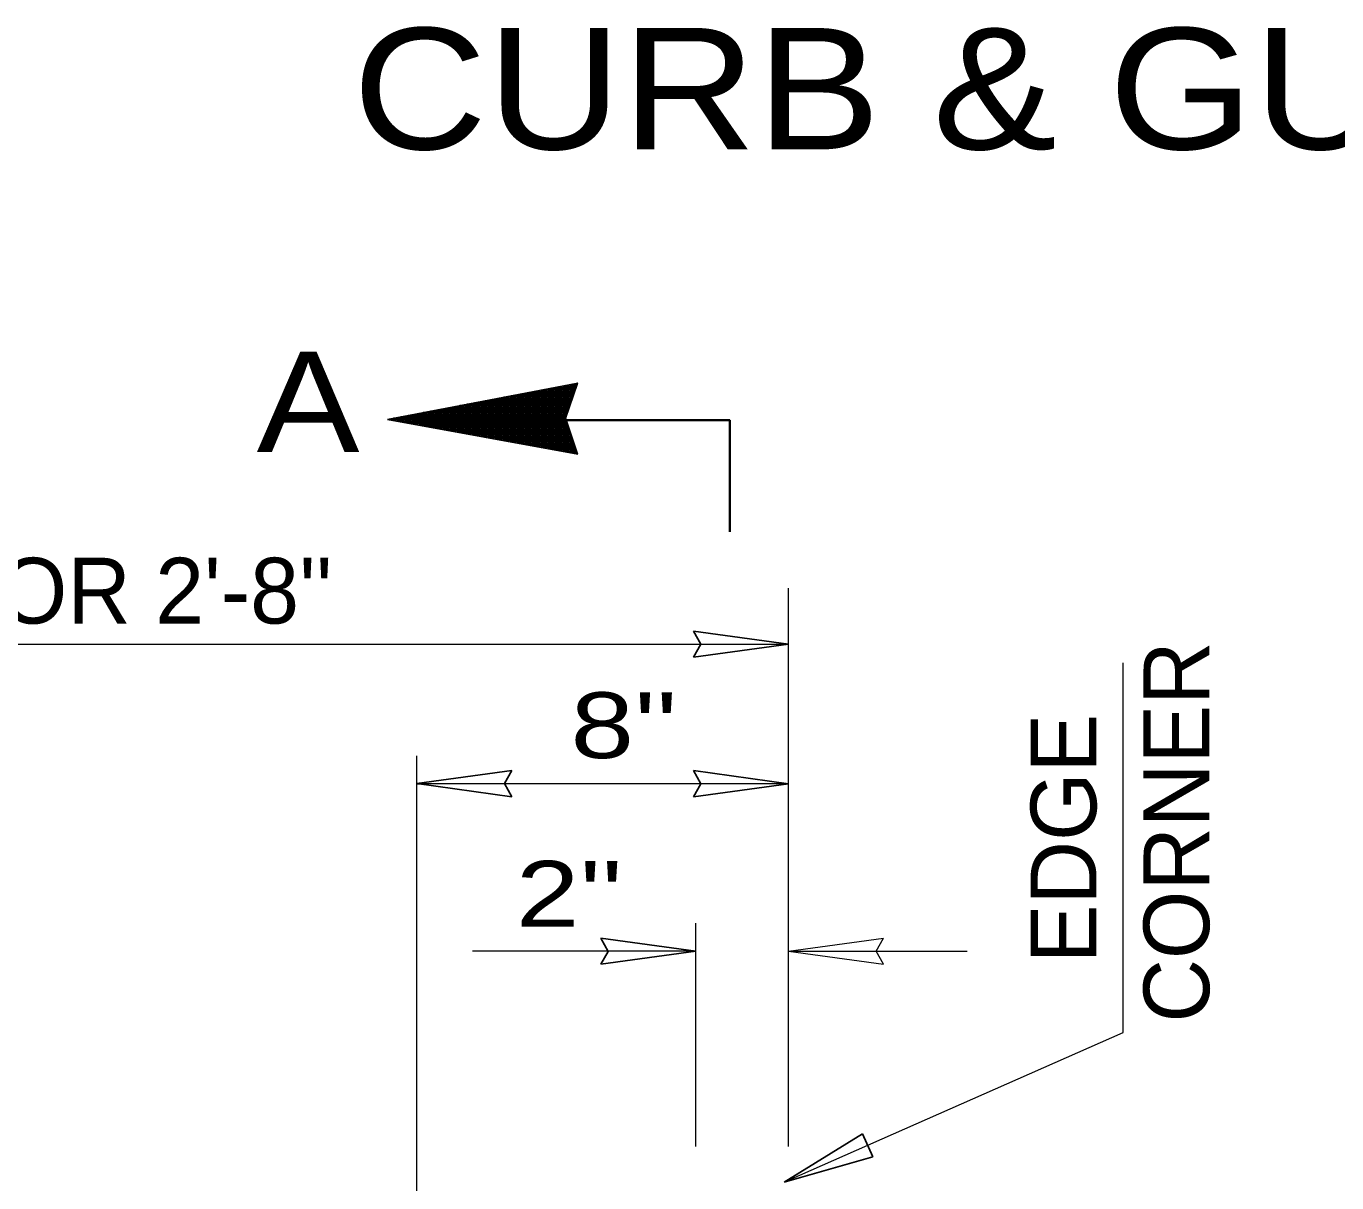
# Model space of a CAD drawing. Extents: x -516 to -145, y 130 to 404.
# Drawn here: x -374.98 to -351.49, y 216.09 to 236.8 of the extents above; entities that cross this region are included whole.
import ezdxf

# ---------------------------------------------------------------- set-up
doc = ezdxf.new("R2010")
doc.units = 0
doc.header["$LTSCALE"] = 0.47
for name, color, linetype, lineweight in [('1', 7, 'Continuous', 13), ('15', 7, 'Continuous', 13), ('2', 7, 'Continuous', 13)]:
    doc.layers.add(name, color=color, linetype=linetype, lineweight=lineweight)

msp = doc.modelspace()

# ---------------------------------------------------------------- linework, layer by layer
at = {"layer": '1'}
for p, q in [((-368.2912, 229.7132), (-368.2912, 229.7063)), ((-368.2716, 229.7225), (-368.2716, 229.7156)), ((-368.2639, 229.7242), (-368.2639, 229.7173)), ((-368.2496, 229.7208), (-368.2496, 229.7063)), ((-368.2299, 229.7302), (-368.2299, 229.7157)), ((-368.2222, 229.7318), (-368.2222, 229.7173)), ((-368.222, 229.7294), (-368.222, 229.7225)), ((-368.1803, 229.7371), (-368.1803, 229.7226)), ((-368.1579, 229.7547), (-368.1579, 229.7478)), ((-368.1162, 229.7623), (-368.1162, 229.7478)), ((-361.3154, 220.2342), (-359.6124, 220.4682)), ((-361.3157, 220.2333), (-361.2732, 220.2333)), ((-361.3154, 220.2342), (-359.6124, 220.0002))]:
    msp.add_line(p, q, dxfattribs=at)
at = {"layer": '1', "lineweight": 25}
for p, q in [((-361.3177, 225.7327), (-363.0207, 225.9667)), ((-361.3177, 225.7327), (-363.0207, 225.4987)), ((-361.3174, 225.7335), (-361.3599, 225.7335)), ((-367.9754, 223.2342), (-366.2724, 223.4682)), ((-361.3177, 223.2327), (-363.0207, 223.4667)), ((-367.9757, 223.2333), (-367.9332, 223.2333)), ((-367.9754, 223.2342), (-366.2724, 223.0002)), ((-361.3177, 223.2327), (-363.0207, 222.9987)), ((-361.3174, 223.2335), (-361.3599, 223.2335)), ((-362.9777, 220.2327), (-364.6807, 220.4667)), ((-362.9777, 220.2327), (-364.6807, 219.9987)), ((-362.9774, 220.2335), (-363.0199, 220.2335))]:
    msp.add_line(p, q, dxfattribs=at)
at = {"layer": '1', "lineweight": 35}
msp.add_lwpolyline([(-362.3698, 227.7411), (-362.3698, 229.7411), (-368.0285, 229.7411)], dxfattribs=at)
at = {"layer": '1', "lineweight": 25}
for points in [[(-363.0207, 225.9667), (-362.889, 225.7303), (-363.0207, 225.4987)], [(-366.2724, 223.0002), (-366.4042, 223.2366), (-366.2724, 223.4682)], [(-363.0207, 223.4667), (-362.889, 223.2303), (-363.0207, 222.9987)], [(-364.6807, 220.4667), (-364.549, 220.2303), (-364.6807, 219.9987)]]:
    msp.add_lwpolyline(points, dxfattribs=at)
at = {"layer": '1'}
msp.add_lwpolyline([(-359.6124, 220.0002), (-359.7442, 220.2366), (-359.6124, 220.4682)], dxfattribs=at)
at = {"layer": '15'}
for p, q in [((-365.2512, 229.939), (-365.2512, 230.3743)), ((-365.0995, 230.3783), (-365.2307, 230.3783)), ((-365.2262, 230.0113), (-365.2262, 230.3791)), ((-365.2012, 230.0837), (-365.2012, 230.3838)), ((-365.1762, 230.156), (-365.1762, 230.3886)), ((-365.1512, 230.2284), (-365.1512, 230.3933)), ((-365.1262, 230.3008), (-365.1262, 230.3981)), ((-365.1012, 230.3731), (-365.1012, 230.4028)), ((-365.0908, 230.4033), (-365.099, 230.4033)), ((-366.4762, 229.3858), (-366.4762, 230.1419)), ((-366.4512, 229.3813), (-366.4512, 230.1467)), ((-366.4262, 229.3767), (-366.4262, 230.1514)), ((-365.1772, 230.1533), (-366.4166, 230.1533)), ((-366.4012, 229.3721), (-366.4012, 230.1562)), ((-366.3762, 229.3675), (-366.3762, 230.1609)), ((-366.3512, 229.3629), (-366.3512, 230.1657)), ((-366.3262, 229.3583), (-366.3262, 230.1704)), ((-366.3012, 229.3538), (-366.3012, 230.1752)), ((-365.1686, 230.1783), (-366.2848, 230.1783)), ((-366.2762, 229.3492), (-366.2762, 230.1799)), ((-366.2512, 229.3446), (-366.2512, 230.1847)), ((-366.2262, 229.34), (-366.2262, 230.1893)), ((-366.2012, 229.3355), (-366.2012, 230.1941)), ((-366.1762, 229.3309), (-366.1762, 230.1988)), ((-365.1599, 230.2033), (-366.1531, 230.2033)), ((-366.1512, 229.3263), (-366.1512, 230.2036)), ((-366.1262, 229.3218), (-366.1262, 230.2083)), ((-366.1012, 229.3172), (-366.1012, 230.2131)), ((-366.0762, 229.3126), (-366.0762, 230.2178)), ((-366.0512, 229.308), (-366.0512, 230.2226)), ((-366.0262, 229.3034), (-366.0262, 230.2273)), ((-365.1513, 230.2283), (-366.0213, 230.2283)), ((-366.0012, 229.2988), (-366.0012, 230.2321)), ((-365.9762, 229.2943), (-365.9762, 230.2368)), ((-365.9512, 229.2897), (-365.9512, 230.2416)), ((-365.9262, 229.2851), (-365.9262, 230.2463)), ((-365.9012, 229.2805), (-365.9012, 230.251)), ((-365.1427, 230.2533), (-365.8896, 230.2533)), ((-365.8762, 229.2759), (-365.8762, 230.2558)), ((-365.8512, 229.2713), (-365.8512, 230.2605)), ((-365.8262, 229.2668), (-365.8262, 230.2653)), ((-365.8012, 229.2623), (-365.8012, 230.27)), ((-365.7762, 229.2577), (-365.7762, 230.2748)), ((-365.134, 230.2783), (-365.7578, 230.2783)), ((-365.7512, 229.2531), (-365.7512, 230.2795)), ((-365.7262, 229.2485), (-365.7262, 230.2843)), ((-365.7012, 229.2439), (-365.7012, 230.289)), ((-365.6762, 229.2393), (-365.6762, 230.2938)), ((-365.6512, 229.2348), (-365.6512, 230.2985)), ((-365.6262, 229.2302), (-365.6262, 230.3033)), ((-365.1254, 230.3033), (-365.6261, 230.3033)), ((-365.6012, 229.2256), (-365.6012, 230.3079)), ((-365.5762, 229.221), (-365.5762, 230.3127)), ((-365.5512, 229.2164), (-365.5512, 230.3174)), ((-365.5262, 229.2118), (-365.5262, 230.3222)), ((-365.5012, 229.2073), (-365.5012, 230.3269)), ((-365.1167, 230.3283), (-365.4943, 230.3283)), ((-365.4762, 229.2027), (-365.4762, 230.3317)), ((-365.4512, 229.1981), (-365.4512, 230.3364)), ((-365.4262, 229.1935), (-365.4262, 230.3412)), ((-365.4012, 229.189), (-365.4012, 230.3459)), ((-365.3762, 229.1844), (-365.3762, 230.3507)), ((-365.1081, 230.3533), (-365.3626, 230.3533)), ((-365.3512, 229.1798), (-365.3512, 230.3554)), ((-365.3262, 229.1753), (-365.3262, 230.3602)), ((-365.3012, 229.7943), (-365.3012, 230.3649)), ((-365.2762, 229.8667), (-365.2762, 230.3696)), ((-365.2636, 229.9033), (-367.7342, 229.9033)), ((-367.7262, 229.6148), (-367.7262, 229.9048)), ((-367.7012, 229.6102), (-367.7012, 229.9095)), ((-367.6762, 229.6056), (-367.6762, 229.9143)), ((-367.6512, 229.601), (-367.6512, 229.919)), ((-367.6262, 229.5964), (-367.6262, 229.9238)), ((-365.255, 229.9283), (-367.6024, 229.9283)), ((-367.6012, 229.5918), (-367.6012, 229.9285)), ((-367.5762, 229.5873), (-367.5762, 229.9333)), ((-367.5512, 229.5827), (-367.5512, 229.938)), ((-367.5262, 229.5781), (-367.5262, 229.9427)), ((-367.5012, 229.5735), (-367.5012, 229.9474)), ((-367.4762, 229.5689), (-367.4762, 229.9522)), ((-365.2463, 229.9533), (-367.4707, 229.9533)), ((-367.4512, 229.5643), (-367.4512, 229.9569)), ((-367.4262, 229.5598), (-367.4262, 229.9617)), ((-367.4012, 229.5553), (-367.4012, 229.9664)), ((-367.3762, 229.5507), (-367.3762, 229.9712)), ((-367.3512, 229.5461), (-367.3512, 229.9759)), ((-365.2377, 229.9783), (-367.3389, 229.9783)), ((-367.3262, 229.5415), (-367.3262, 229.9807)), ((-367.3012, 229.5369), (-367.3012, 229.9854)), ((-367.2762, 229.5323), (-367.2762, 229.9902)), ((-367.2512, 229.5278), (-367.2512, 229.9949)), ((-367.2262, 229.5232), (-367.2262, 229.9997)), ((-365.2291, 230.0033), (-367.2072, 230.0033)), ((-367.2012, 229.5186), (-367.2012, 230.0043)), ((-367.1762, 229.514), (-367.1762, 230.0091)), ((-367.1512, 229.5094), (-367.1512, 230.0138)), ((-367.1262, 229.5048), (-367.1262, 230.0186)), ((-367.1012, 229.5003), (-367.1012, 230.0233)), ((-367.0762, 229.4957), (-367.0762, 230.0281)), ((-365.2204, 230.0283), (-367.0754, 230.0283)), ((-367.0512, 229.4911), (-367.0512, 230.0328)), ((-367.0262, 229.4865), (-367.0262, 230.0376)), ((-367.0012, 229.482), (-367.0012, 230.0423)), ((-366.9762, 229.4774), (-366.9762, 230.0471)), ((-366.9512, 229.4728), (-366.9512, 230.0518)), ((-365.2117, 230.0533), (-366.9437, 230.0533)), ((-366.9262, 229.4683), (-366.9262, 230.0566)), ((-366.9012, 229.4637), (-366.9012, 230.0613)), ((-366.8762, 229.4591), (-366.8762, 230.066)), ((-366.8512, 229.4545), (-366.8512, 230.0708)), ((-366.8262, 229.4499), (-366.8262, 230.0755)), ((-365.2032, 230.0783), (-366.8119, 230.0783)), ((-366.8012, 229.4453), (-366.8012, 230.0803)), ((-366.7762, 229.4408), (-366.7762, 230.085)), ((-366.7512, 229.4362), (-366.7512, 230.0898)), ((-366.7262, 229.4316), (-366.7262, 230.0945)), ((-366.7012, 229.427), (-366.7012, 230.0993)), ((-365.1945, 230.1033), (-366.6801, 230.1033)), ((-366.6762, 229.4224), (-366.6762, 230.104)), ((-366.6512, 229.4178), (-366.6512, 230.1088)), ((-366.6262, 229.4133), (-366.6262, 230.1135)), ((-366.6012, 229.4088), (-366.6012, 230.1183)), ((-366.5762, 229.4042), (-366.5762, 230.123)), ((-366.5512, 229.3996), (-366.5512, 230.1277)), ((-365.1858, 230.1283), (-366.5483, 230.1283)), ((-366.5262, 229.395), (-366.5262, 230.1324)), ((-366.5012, 229.3904), (-366.5012, 230.1372)), ((-368.5012, 229.7567), (-368.5012, 229.7577)), ((-365.2991, 229.7533), (-368.4827, 229.7533)), ((-368.4762, 229.7521), (-368.4762, 229.7624)), ((-368.4512, 229.7475), (-368.4512, 229.7672)), ((-368.4262, 229.7429), (-368.4262, 229.7719)), ((-368.4012, 229.7383), (-368.4012, 229.7767)), ((-365.3068, 229.7783), (-368.393, 229.7783)), ((-368.3762, 229.7338), (-368.3762, 229.7814)), ((-368.3512, 229.7292), (-368.3512, 229.7862)), ((-365.2908, 229.7283), (-368.3462, 229.7283)), ((-368.3262, 229.7246), (-368.3262, 229.7909)), ((-368.3012, 229.72), (-368.3012, 229.7957)), ((-368.2762, 229.7154), (-368.2762, 229.8004)), ((-365.2982, 229.8033), (-368.2612, 229.8033)), ((-368.2512, 229.7108), (-368.2512, 229.8052)), ((-368.2262, 229.7063), (-368.2262, 229.8099)), ((-365.2826, 229.7033), (-368.2097, 229.7033)), ((-368.2012, 229.7018), (-368.2012, 229.8147)), ((-368.1762, 229.6972), (-368.1762, 229.8193)), ((-368.1512, 229.6926), (-368.1512, 229.8241)), ((-365.2895, 229.8283), (-368.1294, 229.8283)), ((-368.1262, 229.688), (-368.1262, 229.8288)), ((-368.1012, 229.6834), (-368.1012, 229.8336)), ((-368.0762, 229.6788), (-368.0762, 229.8383)), ((-365.2742, 229.6783), (-368.0732, 229.6783)), ((-368.0512, 229.6743), (-368.0512, 229.8431)), ((-368.0262, 229.6697), (-368.0262, 229.8478)), ((-368.0012, 229.6651), (-368.0012, 229.8526)), ((-365.2809, 229.8533), (-367.9977, 229.8533)), ((-367.9762, 229.6605), (-367.9762, 229.8573)), ((-367.9512, 229.6559), (-367.9512, 229.8621)), ((-367.9262, 229.6513), (-367.9262, 229.8668)), ((-367.9012, 229.6468), (-367.9012, 229.8716)), ((-367.8762, 229.6422), (-367.8762, 229.8763)), ((-365.2722, 229.8783), (-367.8659, 229.8783)), ((-367.8512, 229.6376), (-367.8512, 229.881)), ((-367.8262, 229.633), (-367.8262, 229.8858)), ((-367.8012, 229.6285), (-367.8012, 229.8905)), ((-367.7762, 229.6239), (-367.7762, 229.8953)), ((-367.7512, 229.6193), (-367.7512, 229.9)), ((-365.3012, 229.1707), (-365.3012, 229.7598)), ((-365.2762, 229.1661), (-365.2762, 229.6842)), ((-365.266, 229.6533), (-367.9366, 229.6533)), ((-365.2577, 229.6283), (-367.8001, 229.6283)), ((-365.2495, 229.6033), (-367.6636, 229.6033)), ((-365.2412, 229.5783), (-367.5271, 229.5783)), ((-365.2329, 229.5533), (-367.3905, 229.5533)), ((-365.2247, 229.5283), (-367.254, 229.5283)), ((-365.2164, 229.5033), (-367.1175, 229.5033)), ((-365.2082, 229.4783), (-366.981, 229.4783)), ((-365.1998, 229.4533), (-366.8445, 229.4533)), ((-365.2512, 229.1615), (-365.2512, 229.6086)), ((-365.2262, 229.1569), (-365.2262, 229.533)), ((-365.2012, 229.1523), (-365.2012, 229.4574)), ((-365.1916, 229.4283), (-366.7079, 229.4283)), ((-365.1833, 229.4033), (-366.5714, 229.4033)), ((-365.1751, 229.3783), (-366.4349, 229.3783)), ((-365.1667, 229.3533), (-366.2984, 229.3533)), ((-365.1585, 229.3283), (-366.1618, 229.3283)), ((-365.1502, 229.3033), (-366.0253, 229.3033)), ((-365.142, 229.2783), (-365.8888, 229.2783)), ((-365.1337, 229.2533), (-365.7523, 229.2533)), ((-365.1254, 229.2283), (-365.6158, 229.2283)), ((-365.1172, 229.2033), (-365.4792, 229.2033)), ((-365.1762, 229.1478), (-365.1762, 229.3818)), ((-365.1512, 229.1432), (-365.1512, 229.3063)), ((-365.1262, 229.1386), (-365.1262, 229.2307)), ((-365.1089, 229.1783), (-365.3427, 229.1783)), ((-365.1007, 229.1533), (-365.2062, 229.1533)), ((-365.1012, 229.134), (-365.1012, 229.1551))]:
    msp.add_line(p, q, dxfattribs=at)
msp.add_lwpolyline([(-365.0902, 230.4049), (-368.5041, 229.7572), (-365.0938, 229.1327), (-365.3071, 229.7774)], close=True, dxfattribs=at)
at = {"layer": '2'}
for p, q in [((-367.9737, 229.7598), (-367.2273, 229.7598)), ((-361.3166, 216.7334), (-361.3166, 226.7334)), ((-386.3166, 225.7334), (-361.3166, 225.7334)), ((-367.9766, 215.4134), (-367.9766, 223.7334)), ((-361.3166, 223.2334), (-367.9766, 223.2334)), ((-362.9766, 216.7334), (-362.9766, 220.7334)), ((-362.9766, 220.2334), (-366.9766, 220.2334)), ((-361.3166, 220.2334), (-358.1183, 220.2334))]:
    msp.add_line(p, q, dxfattribs=at)
at = {"layer": '2', "lineweight": 25}
for p, q in [((-361.3967, 216.0981), (-359.9892, 216.9648)), ((-359.9892, 216.9648), (-359.8077, 216.5532)), ((-361.3967, 216.0981), (-359.8077, 216.5532))]:
    msp.add_line(p, q, dxfattribs=at)
at = {"layer": '2'}
msp.add_lwpolyline([(-361.3166, 216.1334), (-355.3208, 218.7783), (-355.3193, 225.3957)], dxfattribs=at)

# ---------------------------------------------------------------- texts
at = {"layer": '1', "width": 1.15}
for s, height, p in [('CURB & GUTTER EXPANSION JOINTS', 2.172, (-369.13, 234.5944)), ('A', 1.796, (-370.8466, 229.1734))]:
    msp.add_text(s, height=height, dxfattribs=at).set_placement(p)
at = {"layer": '2'}
msp.add_text("1'-8'' OR 2'-8''", height=1.178, dxfattribs=at).set_placement((-379.0822, 226.1011))
for s, p in [('CORNER', (-353.7784, 218.9546)), ('EDGE', (-355.8007, 220.0191))]:
    msp.add_text(s, height=1.178, rotation=90, dxfattribs=at).set_placement(p)
at = {"layer": '2', "width": 1.3}
for s, p in [("8''", (-365.2236, 223.6912)), ("2''", (-366.2031, 220.6721))]:
    msp.add_text(s, height=1.178, dxfattribs=at).set_placement(p)

doc.saveas('drawing.dxf')
